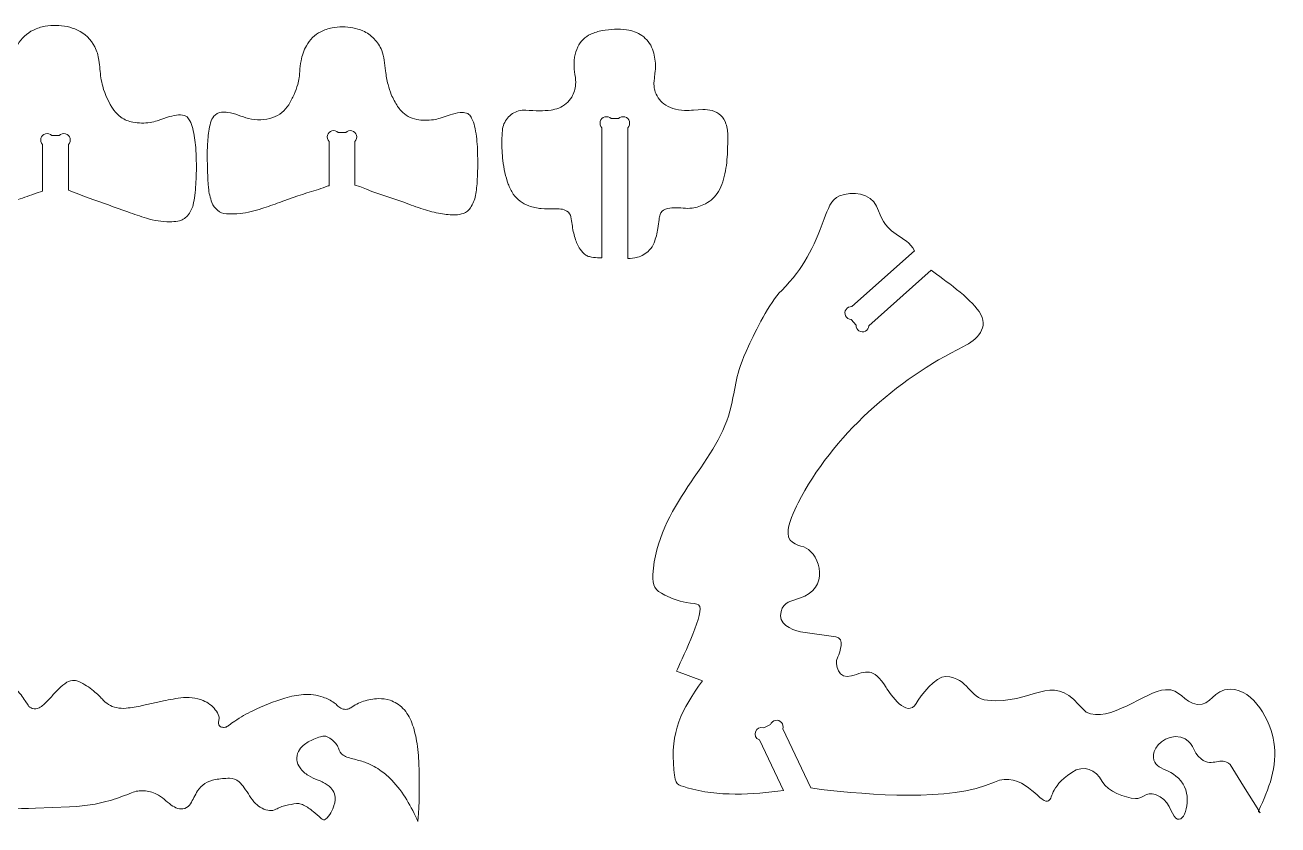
# Model space of a CAD drawing. Header units: centimetres. Extents: x -10.7 to 10.9, y -7.9 to 10.7.
# Drawn here: x 5.3 to 10.93, y -1.37 to 2.22 of the extents above; entities that cross this region are included whole.
import ezdxf

# ---------------------------------------------------------------- set-up
doc = ezdxf.new("R2010")
doc.units = ezdxf.units.CM
doc.header["$MEASUREMENT"] = 0
doc.layers.add('Capa 1', color=7, linetype='Continuous')

msp = doc.modelspace()

# ---------------------------------------------------------------- linework, layer by layer
at = {"layer": 'Capa 1', "color": 250, "lineweight": 18}
for points, knots in [([(5.23363, 2.02682), (5.23556, 2.04697), (5.23942, 2.0669), (5.24517, 2.08632), (5.24517, 2.08632), (5.25008, 2.10292), (5.25686, 2.11893), (5.26538, 2.13401), (5.26538, 2.13401), (5.28134, 2.16227), (5.30554, 2.18492), (5.33479, 2.19899), (5.33479, 2.19899), (5.35168, 2.2071), (5.36963, 2.2128), (5.3881, 2.21593), (5.3881, 2.21593), (5.4207, 2.22143), (5.45402, 2.22087), (5.48642, 2.21426)], [0, 0, 0, 0, 0.1666667, 0.1666667, 0.1666667, 0.1666667, 0.3333333, 0.3333333, 0.3333333, 0.3333333, 0.5, 0.5, 0.5, 0.5, 0.6666667, 0.6666667, 0.6666667, 0.6666667, 1, 1, 1, 1]), ([(5.48642, 2.21426), (5.50227, 2.21103), (5.5177, 2.20595), (5.53238, 2.19912), (5.53238, 2.19912), (5.56619, 2.1834), (5.59371, 2.15675), (5.61054, 2.12348), (5.61054, 2.12348), (5.62002, 2.10478), (5.62637, 2.08465), (5.62939, 2.0639), (5.62939, 2.0639), (5.63137, 2.05023), (5.63285, 2.03649), (5.63385, 2.02271), (5.63385, 2.02271), (5.63568, 1.99707), (5.6399, 1.97166), (5.64644, 1.9468), (5.64644, 1.9468), (5.65654, 1.90839), (5.67341, 1.87207), (5.69623, 1.83957), (5.69623, 1.83957), (5.70498, 1.82713), (5.71576, 1.81627), (5.72815, 1.80747), (5.72815, 1.80747), (5.74424, 1.79603), (5.76267, 1.78829), (5.78209, 1.78481), (5.78209, 1.78481), (5.80761, 1.78026), (5.83374, 1.77998), (5.85934, 1.78402), (5.85934, 1.78402), (5.87005, 1.78571), (5.8806, 1.78832), (5.89085, 1.79183)], [0, 0, 0, 0, 0.0909091, 0.0909091, 0.0909091, 0.0909091, 0.1818182, 0.1818182, 0.1818182, 0.1818182, 0.2727273, 0.2727273, 0.2727273, 0.2727273, 0.3636364, 0.3636364, 0.3636364, 0.3636364, 0.4545455, 0.4545455, 0.4545455, 0.4545455, 0.5454545, 0.5454545, 0.5454545, 0.5454545, 0.6363636, 0.6363636, 0.6363636, 0.6363636, 0.7272727, 0.7272727, 0.7272727, 0.7272727, 0.8181818, 0.8181818, 0.8181818, 0.8181818, 1, 1, 1, 1]), ([(6.64678, 1.49474), (6.63344, 1.48889), (6.61975, 1.48392), (6.60577, 1.47983), (6.60577, 1.47983), (6.5499, 1.46356), (6.49464, 1.4452), (6.44015, 1.42477), (6.44015, 1.42477), (6.41389, 1.41493), (6.38746, 1.40557), (6.36086, 1.3967), (6.36086, 1.3967), (6.32928, 1.38615), (6.29669, 1.37892), (6.2636, 1.37507), (6.2636, 1.37507), (6.24321, 1.37271), (6.22264, 1.37211), (6.20214, 1.37326), (6.20214, 1.37326), (6.18716, 1.37409), (6.17289, 1.37981), (6.16151, 1.38955), (6.16151, 1.38955), (6.1507, 1.39879), (6.14233, 1.41055), (6.13713, 1.42378), (6.13713, 1.42378), (6.12868, 1.44527), (6.12348, 1.46788), (6.12171, 1.49088), (6.12171, 1.49088), (6.11806, 1.53773), (6.11611, 1.58468), (6.11586, 1.63167), (6.11586, 1.63167), (6.11572, 1.65677), (6.11659, 1.68187), (6.11848, 1.70689), (6.11848, 1.70689), (6.12041, 1.73247), (6.12468, 1.75779), (6.13121, 1.7826), (6.13121, 1.7826), (6.13402, 1.79333), (6.13912, 1.80331), (6.14612, 1.8119), (6.14612, 1.8119), (6.15452, 1.82219), (6.16672, 1.82864), (6.17996, 1.82979), (6.17996, 1.82979), (6.18928, 1.83062), (6.19865, 1.83038), (6.20792, 1.82909), (6.20792, 1.82909), (6.22406, 1.82687), (6.2399, 1.82283), (6.25514, 1.81703), (6.25514, 1.81703), (6.27033, 1.81125), (6.28582, 1.80629), (6.30154, 1.80216), (6.30154, 1.80216), (6.33726, 1.79277), (6.37496, 1.7941), (6.40992, 1.80598), (6.40992, 1.80598), (6.43987, 1.81618), (6.46531, 1.83652), (6.48184, 1.86348), (6.48184, 1.86348), (6.49104, 1.8785), (6.49923, 1.89413), (6.50637, 1.91023), (6.50637, 1.91023), (6.51282, 1.92474), (6.51819, 1.93972), (6.52244, 1.95503), (6.52244, 1.95503), (6.5252, 1.96491), (6.52729, 1.97499), (6.52873, 1.98516), (6.52873, 1.98516), (6.52999, 1.99407), (6.53091, 2.00304), (6.53149, 2.01202), (6.53149, 2.01202), (6.53253, 2.02824), (6.53446, 2.0444), (6.53726, 2.06041), (6.53726, 2.06041), (6.54148, 2.08433), (6.54954, 2.10738), (6.56115, 2.12871), (6.56115, 2.12871), (6.57592, 2.15583), (6.5986, 2.17779), (6.6262, 2.19168), (6.6262, 2.19168), (6.64213, 2.19969), (6.6591, 2.20542), (6.67662, 2.20873), (6.67662, 2.20873), (6.70762, 2.21456), (6.73941, 2.21462), (6.77042, 2.20893), (6.77042, 2.20893), (6.78568, 2.20614), (6.80053, 2.20156), (6.81472, 2.19531), (6.81472, 2.19531), (6.83372, 2.18696), (6.85091, 2.17497), (6.86534, 2.16003), (6.86534, 2.16003), (6.88, 2.14482), (6.89163, 2.12697), (6.89958, 2.10738), (6.89958, 2.10738), (6.90526, 2.09341), (6.90911, 2.07876), (6.911, 2.06379)], [0, 0, 0, 0, 0.03125, 0.03125, 0.03125, 0.03125, 0.0625, 0.0625, 0.0625, 0.0625, 0.09375, 0.09375, 0.09375, 0.09375, 0.125, 0.125, 0.125, 0.125, 0.15625, 0.15625, 0.15625, 0.15625, 0.1875, 0.1875, 0.1875, 0.1875, 0.21875, 0.21875, 0.21875, 0.21875, 0.25, 0.25, 0.25, 0.25, 0.28125, 0.28125, 0.28125, 0.28125, 0.3125, 0.3125, 0.3125, 0.3125, 0.34375, 0.34375, 0.34375, 0.34375, 0.375, 0.375, 0.375, 0.375, 0.40625, 0.40625, 0.40625, 0.40625, 0.4375, 0.4375, 0.4375, 0.4375, 0.46875, 0.46875, 0.46875, 0.46875, 0.5, 0.5, 0.5, 0.5, 0.53125, 0.53125, 0.53125, 0.53125, 0.5625, 0.5625, 0.5625, 0.5625, 0.59375, 0.59375, 0.59375, 0.59375, 0.625, 0.625, 0.625, 0.625, 0.65625, 0.65625, 0.65625, 0.65625, 0.6875, 0.6875, 0.6875, 0.6875, 0.71875, 0.71875, 0.71875, 0.71875, 0.75, 0.75, 0.75, 0.75, 0.78125, 0.78125, 0.78125, 0.78125, 0.8125, 0.8125, 0.8125, 0.8125, 0.84375, 0.84375, 0.84375, 0.84375, 0.875, 0.875, 0.875, 0.875, 0.90625, 0.90625, 0.90625, 0.90625, 0.9375, 0.9375, 0.9375, 0.9375, 1, 1, 1, 1]), ([(7.86887, 1.17611), (7.85681, 1.17677), (7.84484, 1.17846), (7.83308, 1.18118), (7.83308, 1.18118), (7.82736, 1.18248), (7.82194, 1.18482), (7.81704, 1.18806), (7.81704, 1.18806), (7.80655, 1.19497), (7.79764, 1.20399), (7.79081, 1.21453), (7.79081, 1.21453), (7.78093, 1.22982), (7.77325, 1.24643), (7.76801, 1.26386), (7.76801, 1.26386), (7.76192, 1.28407), (7.75755, 1.30475), (7.75495, 1.3257), (7.75495, 1.3257), (7.75354, 1.33696), (7.75175, 1.34816), (7.74958, 1.35929), (7.74958, 1.35929), (7.74749, 1.37004), (7.74105, 1.37944), (7.73179, 1.38529), (7.73179, 1.38529), (7.72346, 1.39055), (7.71407, 1.39392), (7.70428, 1.39515), (7.70428, 1.39515), (7.69405, 1.39642), (7.68371, 1.39678), (7.67342, 1.39622), (7.67342, 1.39622), (7.6543, 1.39515), (7.63513, 1.3955), (7.61605, 1.39723), (7.61605, 1.39723), (7.59712, 1.39896), (7.57848, 1.40296), (7.56051, 1.40916), (7.56051, 1.40916), (7.53203, 1.41898), (7.50747, 1.43764), (7.49036, 1.46244), (7.49036, 1.46244), (7.48079, 1.47633), (7.47319, 1.49149), (7.46776, 1.50746), (7.46776, 1.50746), (7.45621, 1.54156), (7.44827, 1.57676), (7.44404, 1.6125), (7.44404, 1.6125), (7.44051, 1.64237), (7.43891, 1.67242), (7.43927, 1.70248), (7.43927, 1.70248), (7.43945, 1.71757), (7.44023, 1.73267), (7.44161, 1.74771), (7.44161, 1.74771), (7.44348, 1.76819), (7.45148, 1.78764), (7.46459, 1.80353), (7.46459, 1.80353), (7.47742, 1.81909), (7.49474, 1.83032), (7.51419, 1.83567), (7.51419, 1.83567), (7.52494, 1.83863), (7.53609, 1.83977), (7.54721, 1.83903), (7.54721, 1.83903), (7.56769, 1.83765), (7.5882, 1.83675), (7.60871, 1.83636), (7.60871, 1.83636), (7.6259, 1.83602), (7.64309, 1.83706), (7.66012, 1.83949), (7.66012, 1.83949), (7.67197, 1.84117), (7.68359, 1.84424), (7.69472, 1.8486), (7.69472, 1.8486), (7.71907, 1.85814), (7.73954, 1.87553), (7.75289, 1.89801), (7.75289, 1.89801), (7.76311, 1.91523), (7.76922, 1.9346), (7.77073, 1.95456), (7.77073, 1.95456), (7.77181, 1.9689), (7.77081, 1.98333), (7.76779, 1.99737), (7.76779, 1.99737), (7.76618, 2.00492), (7.76503, 2.01255), (7.76434, 2.02023), (7.76434, 2.02023), (7.76267, 2.0392), (7.7633, 2.05828), (7.76626, 2.07709), (7.76626, 2.07709), (7.76875, 2.09297), (7.77353, 2.10839), (7.78046, 2.12288), (7.78046, 2.12288), (7.79254, 2.14816), (7.81308, 2.1684), (7.83854, 2.18007), (7.83854, 2.18007), (7.85512, 2.18769), (7.87257, 2.19325), (7.89049, 2.19665), (7.89049, 2.19665), (7.92658, 2.20349), (7.96349, 2.20462), (7.99993, 2.19997), (7.99993, 2.19997), (8.02449, 2.19683), (8.04794, 2.18793), (8.06838, 2.17396)], [0, 0, 0, 0, 0.030303, 0.030303, 0.030303, 0.030303, 0.0606061, 0.0606061, 0.0606061, 0.0606061, 0.0909091, 0.0909091, 0.0909091, 0.0909091, 0.1212121, 0.1212121, 0.1212121, 0.1212121, 0.1515152, 0.1515152, 0.1515152, 0.1515152, 0.1818182, 0.1818182, 0.1818182, 0.1818182, 0.2121212, 0.2121212, 0.2121212, 0.2121212, 0.2424242, 0.2424242, 0.2424242, 0.2424242, 0.2727273, 0.2727273, 0.2727273, 0.2727273, 0.3030303, 0.3030303, 0.3030303, 0.3030303, 0.3333333, 0.3333333, 0.3333333, 0.3333333, 0.3636364, 0.3636364, 0.3636364, 0.3636364, 0.3939394, 0.3939394, 0.3939394, 0.3939394, 0.4242424, 0.4242424, 0.4242424, 0.4242424, 0.4545455, 0.4545455, 0.4545455, 0.4545455, 0.4848485, 0.4848485, 0.4848485, 0.4848485, 0.5151515, 0.5151515, 0.5151515, 0.5151515, 0.5454545, 0.5454545, 0.5454545, 0.5454545, 0.5757576, 0.5757576, 0.5757576, 0.5757576, 0.6060606, 0.6060606, 0.6060606, 0.6060606, 0.6363636, 0.6363636, 0.6363636, 0.6363636, 0.6666667, 0.6666667, 0.6666667, 0.6666667, 0.6969697, 0.6969697, 0.6969697, 0.6969697, 0.7272727, 0.7272727, 0.7272727, 0.7272727, 0.7575758, 0.7575758, 0.7575758, 0.7575758, 0.7878788, 0.7878788, 0.7878788, 0.7878788, 0.8181818, 0.8181818, 0.8181818, 0.8181818, 0.8484848, 0.8484848, 0.8484848, 0.8484848, 0.8787879, 0.8787879, 0.8787879, 0.8787879, 0.9090909, 0.9090909, 0.9090909, 0.9090909, 0.9393939, 0.9393939, 0.9393939, 0.9393939, 1, 1, 1, 1]), ([(8.06838, 2.17396), (8.09029, 2.159), (8.10692, 2.13754), (8.11599, 2.1126), (8.11599, 2.1126), (8.1243, 2.0897), (8.12876, 2.06558), (8.12919, 2.04121), (8.12919, 2.04121), (8.12942, 2.02892), (8.12869, 2.01662), (8.12704, 2.00445)], [0, 0, 0, 0, 0.25, 0.25, 0.25, 0.25, 0.5, 0.5, 0.5, 0.5, 1, 1, 1, 1]), ([(6.91693, 2.01529), (6.91935, 1.99465), (6.92304, 1.97417), (6.92796, 1.95397), (6.92796, 1.95397), (6.93169, 1.9387), (6.93664, 1.92375), (6.94276, 1.90926), (6.94276, 1.90926), (6.95061, 1.89075), (6.96013, 1.87301), (6.97124, 1.85626), (6.97124, 1.85626), (6.97593, 1.84921), (6.98113, 1.84253), (6.9868, 1.83627)], [0, 0, 0, 0, 0.2, 0.2, 0.2, 0.2, 0.4, 0.4, 0.4, 0.4, 0.6, 0.6, 0.6, 0.6, 1, 1, 1, 1]), ([(8.12284, 1.96786), (8.12228, 1.96171), (8.12224, 1.95553), (8.12275, 1.94939), (8.12275, 1.94939), (8.12331, 1.94258), (8.12441, 1.93581), (8.12604, 1.92916), (8.12604, 1.92916), (8.13212, 1.90444), (8.14666, 1.88264), (8.16715, 1.86754), (8.16715, 1.86754), (8.17924, 1.85865), (8.19261, 1.85167), (8.20679, 1.84681), (8.20679, 1.84681), (8.22389, 1.84098), (8.24184, 1.83796), (8.25992, 1.83788), (8.25992, 1.83788), (8.27353, 1.83782), (8.28713, 1.83831), (8.30069, 1.83935)], [0, 0, 0, 0, 0.1428571, 0.1428571, 0.1428571, 0.1428571, 0.2857143, 0.2857143, 0.2857143, 0.2857143, 0.4285714, 0.4285714, 0.4285714, 0.4285714, 0.5714286, 0.5714286, 0.5714286, 0.5714286, 0.7142857, 0.7142857, 0.7142857, 0.7142857, 1, 1, 1, 1]), ([(5.32766, 1.45919), (5.30017, 1.44862), (5.27212, 1.43961), (5.24362, 1.43218), (5.24362, 1.43218), (5.2283, 1.42819), (5.21306, 1.42387), (5.1979, 1.41922), (5.1979, 1.41922), (5.18388, 1.41492), (5.17017, 1.4097), (5.15683, 1.40358), (5.15683, 1.40358), (5.14352, 1.39749), (5.13008, 1.39164), (5.11654, 1.38607), (5.11654, 1.38607), (5.08305, 1.37228), (5.04848, 1.36128), (5.01319, 1.35318), (5.01319, 1.35318), (4.97304, 1.34395), (4.9318, 1.34054), (4.89068, 1.34301), (4.89068, 1.34301), (4.88268, 1.3435), (4.87478, 1.34515), (4.86726, 1.34794), (4.86726, 1.34794), (4.85356, 1.35302), (4.84165, 1.36195), (4.83296, 1.37368), (4.83296, 1.37368), (4.8247, 1.38479), (4.8186, 1.39733), (4.81495, 1.41067), (4.81495, 1.41067), (4.80873, 1.43337), (4.80498, 1.45666), (4.80378, 1.48017), (4.80378, 1.48017), (4.80161, 1.52235), (4.80049, 1.56459), (4.80038, 1.60682), (4.80038, 1.60682), (4.80032, 1.63494), (4.80129, 1.66306), (4.80329, 1.69111), (4.80329, 1.69111), (4.80515, 1.71718), (4.80897, 1.74307), (4.81472, 1.76855), (4.81472, 1.76855), (4.81665, 1.77713), (4.81984, 1.78539), (4.82417, 1.79303), (4.82417, 1.79303), (4.82986, 1.80306), (4.83861, 1.81099), (4.84913, 1.81569), (4.84913, 1.81569), (4.8577, 1.81951), (4.86693, 1.82155), (4.8763, 1.82169), (4.8763, 1.82169), (4.8877, 1.82186), (4.89902, 1.82006), (4.9098, 1.81637)], [0, 0, 0, 0, 0.0555556, 0.0555556, 0.0555556, 0.0555556, 0.1111111, 0.1111111, 0.1111111, 0.1111111, 0.1666667, 0.1666667, 0.1666667, 0.1666667, 0.2222222, 0.2222222, 0.2222222, 0.2222222, 0.2777778, 0.2777778, 0.2777778, 0.2777778, 0.3333333, 0.3333333, 0.3333333, 0.3333333, 0.3888889, 0.3888889, 0.3888889, 0.3888889, 0.4444444, 0.4444444, 0.4444444, 0.4444444, 0.5, 0.5, 0.5, 0.5, 0.5555556, 0.5555556, 0.5555556, 0.5555556, 0.6111111, 0.6111111, 0.6111111, 0.6111111, 0.6666667, 0.6666667, 0.6666667, 0.6666667, 0.7222222, 0.7222222, 0.7222222, 0.7222222, 0.7777778, 0.7777778, 0.7777778, 0.7777778, 0.8333333, 0.8333333, 0.8333333, 0.8333333, 0.8888889, 0.8888889, 0.8888889, 0.8888889, 1, 1, 1, 1]), ([(5.93699, 1.80716), (5.95009, 1.81137), (5.96348, 1.81454), (5.97707, 1.81661), (5.97707, 1.81661), (5.98936, 1.81848), (6.00191, 1.81789), (6.01397, 1.81486), (6.01397, 1.81486), (6.01817, 1.81381), (6.022, 1.81165), (6.02508, 1.80862), (6.02508, 1.80862), (6.03029, 1.80349), (6.0347, 1.79757), (6.03811, 1.7911), (6.03811, 1.7911), (6.04377, 1.78044), (6.04803, 1.76909), (6.05084, 1.75734), (6.05084, 1.75734), (6.05756, 1.72917), (6.06192, 1.7005), (6.06391, 1.67161), (6.06391, 1.67161), (6.06657, 1.63248), (6.06754, 1.59326), (6.0668, 1.55403), (6.0668, 1.55403), (6.06619, 1.52141), (6.06385, 1.48884), (6.05981, 1.45647), (6.05981, 1.45647), (6.05801, 1.44204), (6.05547, 1.42771), (6.05222, 1.41354), (6.05222, 1.41354), (6.04809, 1.39565), (6.03966, 1.37905), (6.02763, 1.36516), (6.02763, 1.36516), (6.01648, 1.35228), (6.0012, 1.34369), (5.98441, 1.34079), (5.98441, 1.34079), (5.97207, 1.33867), (5.95958, 1.33764), (5.94706, 1.3377), (5.94706, 1.3377), (5.912, 1.33786), (5.87716, 1.3432), (5.84366, 1.35354), (5.84366, 1.35354), (5.81512, 1.36235), (5.78681, 1.37186), (5.75874, 1.38207), (5.75874, 1.38207), (5.70093, 1.40308), (5.64302, 1.42383), (5.58502, 1.44433), (5.58502, 1.44433), (5.55379, 1.45538), (5.52287, 1.46728), (5.49229, 1.48004)], [0, 0, 0, 0, 0.0588235, 0.0588235, 0.0588235, 0.0588235, 0.1176471, 0.1176471, 0.1176471, 0.1176471, 0.1764706, 0.1764706, 0.1764706, 0.1764706, 0.2352941, 0.2352941, 0.2352941, 0.2352941, 0.2941176, 0.2941176, 0.2941176, 0.2941176, 0.3529412, 0.3529412, 0.3529412, 0.3529412, 0.4117647, 0.4117647, 0.4117647, 0.4117647, 0.4705882, 0.4705882, 0.4705882, 0.4705882, 0.5294118, 0.5294118, 0.5294118, 0.5294118, 0.5882353, 0.5882353, 0.5882353, 0.5882353, 0.6470588, 0.6470588, 0.6470588, 0.6470588, 0.7058824, 0.7058824, 0.7058824, 0.7058824, 0.7647059, 0.7647059, 0.7647059, 0.7647059, 0.8235294, 0.8235294, 0.8235294, 0.8235294, 0.8823529, 0.8823529, 0.8823529, 0.8823529, 1, 1, 1, 1]), ([(7.20675, 1.81854), (7.22149, 1.8233), (7.23669, 1.82648), (7.2521, 1.82804), (7.2521, 1.82804), (7.26162, 1.82901), (7.2712, 1.8283), (7.28047, 1.82598), (7.28047, 1.82598), (7.2845, 1.82497), (7.28817, 1.82291), (7.29112, 1.82001), (7.29112, 1.82001), (7.29612, 1.8151), (7.30035, 1.80946), (7.30363, 1.80325), (7.30363, 1.80325), (7.30956, 1.79206), (7.31396, 1.78014), (7.31672, 1.76776), (7.31672, 1.76776), (7.32353, 1.73709), (7.32774, 1.70592), (7.32927, 1.67454), (7.32927, 1.67454), (7.33172, 1.62491), (7.33163, 1.57521), (7.32903, 1.5256), (7.32903, 1.5256), (7.3278, 1.50213), (7.32502, 1.47875), (7.32071, 1.45563), (7.32071, 1.45563), (7.31702, 1.43591), (7.30932, 1.41716), (7.29811, 1.40052), (7.29811, 1.40052), (7.29044, 1.38916), (7.27948, 1.38045), (7.26668, 1.37556), (7.26668, 1.37556), (7.25558, 1.37131), (7.24379, 1.36908), (7.23189, 1.36897), (7.23189, 1.36897), (7.20927, 1.36878), (7.18667, 1.37071), (7.1644, 1.3747), (7.1644, 1.3747), (7.13803, 1.37943), (7.11202, 1.38596), (7.08655, 1.39428), (7.08655, 1.39428), (7.05717, 1.40386), (7.02804, 1.4142), (6.9992, 1.42531), (6.9992, 1.42531), (6.97555, 1.4344), (6.95158, 1.44267), (6.92734, 1.45006), (6.92734, 1.45006), (6.90312, 1.45744), (6.87909, 1.46554), (6.85534, 1.47432)], [0, 0, 0, 0, 0.0588235, 0.0588235, 0.0588235, 0.0588235, 0.1176471, 0.1176471, 0.1176471, 0.1176471, 0.1764706, 0.1764706, 0.1764706, 0.1764706, 0.2352941, 0.2352941, 0.2352941, 0.2352941, 0.2941176, 0.2941176, 0.2941176, 0.2941176, 0.3529412, 0.3529412, 0.3529412, 0.3529412, 0.4117647, 0.4117647, 0.4117647, 0.4117647, 0.4705882, 0.4705882, 0.4705882, 0.4705882, 0.5294118, 0.5294118, 0.5294118, 0.5294118, 0.5882353, 0.5882353, 0.5882353, 0.5882353, 0.6470588, 0.6470588, 0.6470588, 0.6470588, 0.7058824, 0.7058824, 0.7058824, 0.7058824, 0.7647059, 0.7647059, 0.7647059, 0.7647059, 0.8235294, 0.8235294, 0.8235294, 0.8235294, 0.8823529, 0.8823529, 0.8823529, 0.8823529, 1, 1, 1, 1]), ([(6.9868, 1.83627), (7.00526, 1.81599), (7.02984, 1.80228), (7.05681, 1.79728), (7.05681, 1.79728), (7.08177, 1.79266), (7.10732, 1.79234), (7.13239, 1.79631), (7.13239, 1.79631), (7.14264, 1.79793), (7.15273, 1.80045), (7.16256, 1.80381)], [0, 0, 0, 0, 0.25, 0.25, 0.25, 0.25, 0.5, 0.5, 0.5, 0.5, 1, 1, 1, 1]), ([(7.92978, 1.80107), (7.92247, 1.80838), (7.91182, 1.81123), (7.90182, 1.80856), (7.90182, 1.80856), (7.89182, 1.80588), (7.88401, 1.79808), (7.88134, 1.78807), (7.88134, 1.78807), (7.87867, 1.77809), (7.88152, 1.76743), (7.88884, 1.76011)], [0, 0, 0, 0, 0.25, 0.25, 0.25, 0.25, 0.5, 0.5, 0.5, 0.5, 1, 1, 1, 1]), ([(8.00467, 1.76011), (8.01198, 1.76743), (8.01485, 1.77809), (8.01216, 1.78807), (8.01216, 1.78807), (8.00949, 1.79808), (8.00169, 1.80588), (7.99169, 1.80856), (7.99169, 1.80856), (7.98169, 1.81123), (7.97103, 1.80838), (7.96371, 1.80107)], [0, 0, 0, 0, 0.25, 0.25, 0.25, 0.25, 0.5, 0.5, 0.5, 0.5, 1, 1, 1, 1]), ([(8.34234, 1.84199), (8.35651, 1.84268), (8.37071, 1.8411), (8.38438, 1.83729), (8.38438, 1.83729), (8.41353, 1.82915), (8.43666, 1.80699), (8.44603, 1.77821), (8.44603, 1.77821), (8.45207, 1.75968), (8.45494, 1.74027), (8.4545, 1.72077)], [0, 0, 0, 0, 0.25, 0.25, 0.25, 0.25, 0.5, 0.5, 0.5, 0.5, 1, 1, 1, 1]), ([(6.70405, 1.7394), (6.69674, 1.74671), (6.68608, 1.74958), (6.67607, 1.74689), (6.67607, 1.74689), (6.66608, 1.74422), (6.65827, 1.73642), (6.65561, 1.72642), (6.65561, 1.72642), (6.65293, 1.71642), (6.65578, 1.70576), (6.6631, 1.69844)], [0, 0, 0, 0, 0.25, 0.25, 0.25, 0.25, 0.5, 0.5, 0.5, 0.5, 1, 1, 1, 1]), ([(6.77893, 1.69844), (6.78624, 1.70576), (6.7891, 1.71642), (6.78642, 1.72642), (6.78642, 1.72642), (6.78375, 1.73642), (6.77595, 1.74422), (6.76594, 1.74689), (6.76594, 1.74689), (6.75595, 1.74958), (6.7453, 1.74671), (6.73798, 1.7394)], [0, 0, 0, 0, 0.25, 0.25, 0.25, 0.25, 0.5, 0.5, 0.5, 0.5, 1, 1, 1, 1]), ([(7.88884, 1.76011), (7.88884, 1.76011), (7.88884, 1.17549), (7.88884, 1.17549), (7.88884, 1.17549), (7.88884, 1.17549), (7.87885, 1.17574), (7.87885, 1.17574), (7.87885, 1.17574), (7.87885, 1.17574), (7.86887, 1.17611), (7.86887, 1.17611)], [0, 0, 0, 0, 0.25, 0.25, 0.25, 0.25, 0.5, 0.5, 0.5, 0.5, 1, 1, 1, 1]), ([(5.41744, 1.72579), (5.41012, 1.73311), (5.39946, 1.73598), (5.38948, 1.73329), (5.38948, 1.73329), (5.37948, 1.73061), (5.37168, 1.72281), (5.36899, 1.71282), (5.36899, 1.71282), (5.36632, 1.70281), (5.36917, 1.69215), (5.37649, 1.68484)], [0, 0, 0, 0, 0.25, 0.25, 0.25, 0.25, 0.5, 0.5, 0.5, 0.5, 1, 1, 1, 1]), ([(5.49231, 1.68484), (5.49963, 1.69215), (5.5025, 1.70281), (5.49981, 1.71282), (5.49981, 1.71282), (5.49713, 1.72281), (5.48933, 1.73061), (5.47934, 1.73329), (5.47934, 1.73329), (5.46935, 1.73598), (5.45868, 1.73311), (5.45136, 1.72579)], [0, 0, 0, 0, 0.25, 0.25, 0.25, 0.25, 0.5, 0.5, 0.5, 0.5, 1, 1, 1, 1]), ([(6.6631, 1.69844), (6.6631, 1.69844), (6.66309, 1.49997), (6.66309, 1.49997), (6.66309, 1.49997), (6.66309, 1.49997), (6.65861, 1.49922), (6.65861, 1.49922), (6.65861, 1.49922), (6.65861, 1.49922), (6.65417, 1.49819), (6.65417, 1.49819), (6.65417, 1.49819), (6.65417, 1.49819), (6.65043, 1.49655), (6.65043, 1.49655), (6.65043, 1.49655), (6.65043, 1.49655), (6.64678, 1.49474), (6.64678, 1.49474)], [0, 0, 0, 0, 0.1666667, 0.1666667, 0.1666667, 0.1666667, 0.3333333, 0.3333333, 0.3333333, 0.3333333, 0.5, 0.5, 0.5, 0.5, 0.6666667, 0.6666667, 0.6666667, 0.6666667, 1, 1, 1, 1]), ([(6.85534, 1.47432), (6.85534, 1.47432), (6.8319, 1.48376), (6.8319, 1.48376), (6.8319, 1.48376), (6.8319, 1.48376), (6.80868, 1.49374), (6.80868, 1.49374), (6.80868, 1.49374), (6.80868, 1.49374), (6.80148, 1.49623), (6.80148, 1.49623), (6.80148, 1.49623), (6.80148, 1.49623), (6.77893, 1.50191), (6.77893, 1.50191), (6.77893, 1.50191), (6.77893, 1.50191), (6.77893, 1.69844), (6.77893, 1.69844)], [0, 0, 0, 0, 0.1666667, 0.1666667, 0.1666667, 0.1666667, 0.3333333, 0.3333333, 0.3333333, 0.3333333, 0.5, 0.5, 0.5, 0.5, 0.6666667, 0.6666667, 0.6666667, 0.6666667, 1, 1, 1, 1]), ([(8.4545, 1.72077), (8.4545, 1.72077), (8.45216, 1.64115), (8.45216, 1.64115), (8.45216, 1.64115), (8.45216, 1.64115), (8.45061, 1.61609), (8.45061, 1.61609)], [0, 0, 0, 0, 0.3333333, 0.3333333, 0.3333333, 0.3333333, 1, 1, 1, 1]), ([(5.37649, 1.68484), (5.37649, 1.68484), (5.37652, 1.47596), (5.37652, 1.47596), (5.37652, 1.47596), (5.37652, 1.47596), (5.34751, 1.4664), (5.34751, 1.4664), (5.34751, 1.4664), (5.34751, 1.4664), (5.32766, 1.45919), (5.32766, 1.45919)], [0, 0, 0, 0, 0.25, 0.25, 0.25, 0.25, 0.5, 0.5, 0.5, 0.5, 1, 1, 1, 1]), ([(8.45061, 1.61609), (8.44775, 1.58243), (8.44147, 1.54913), (8.43187, 1.51673), (8.43187, 1.51673), (8.42738, 1.50159), (8.42089, 1.48711), (8.41253, 1.47369), (8.41253, 1.47369), (8.39807, 1.45044), (8.37775, 1.43144), (8.3536, 1.41859), (8.3536, 1.41859), (8.33487, 1.4086), (8.31451, 1.40211), (8.29345, 1.39939), (8.29345, 1.39939), (8.2802, 1.39769), (8.26678, 1.39755), (8.2535, 1.39896), (8.2535, 1.39896), (8.24025, 1.40037), (8.22691, 1.40103), (8.21359, 1.40094), (8.21359, 1.40094), (8.2001, 1.40084), (8.1867, 1.39854), (8.17397, 1.39412), (8.17397, 1.39412), (8.16274, 1.39023), (8.15392, 1.38136), (8.15011, 1.3701), (8.15011, 1.3701), (8.14775, 1.36309), (8.14617, 1.35584), (8.14542, 1.34847), (8.14542, 1.34847), (8.14401, 1.33486), (8.14228, 1.32126), (8.14019, 1.30774), (8.14019, 1.30774), (8.13683, 1.2858), (8.13101, 1.2643), (8.12287, 1.24366), (8.12287, 1.24366), (8.11793, 1.2312), (8.11072, 1.21976), (8.10156, 1.20995), (8.10156, 1.20995), (8.08716, 1.19448), (8.06852, 1.18361), (8.04797, 1.17867), (8.04797, 1.17867), (8.03375, 1.17526), (8.01927, 1.17313), (8.00467, 1.1723)], [0, 0, 0, 0, 0.0666667, 0.0666667, 0.0666667, 0.0666667, 0.1333333, 0.1333333, 0.1333333, 0.1333333, 0.2, 0.2, 0.2, 0.2, 0.2666667, 0.2666667, 0.2666667, 0.2666667, 0.3333333, 0.3333333, 0.3333333, 0.3333333, 0.4, 0.4, 0.4, 0.4, 0.4666667, 0.4666667, 0.4666667, 0.4666667, 0.5333333, 0.5333333, 0.5333333, 0.5333333, 0.6, 0.6, 0.6, 0.6, 0.6666667, 0.6666667, 0.6666667, 0.6666667, 0.7333333, 0.7333333, 0.7333333, 0.7333333, 0.8, 0.8, 0.8, 0.8, 0.8666667, 0.8666667, 0.8666667, 0.8666667, 1, 1, 1, 1]), ([(8.2234, -0.68036), (8.24083, -0.64228), (8.3439, -0.43414), (8.32802, -0.39041), (8.32802, -0.39041), (8.31863, -0.36458), (8.28053, -0.39399), (8.17163, -0.33967), (8.17163, -0.33967), (8.12561, -0.31673), (8.11501, -0.29743), (8.11791, -0.24663), (8.11791, -0.24663), (8.13554, 0.06232), (8.40397, 0.25202), (8.46345, 0.48706), (8.46345, 0.48706), (8.49449, 0.60969), (8.48352, 0.64088), (8.54717, 0.7793), (8.54717, 0.7793), (8.57845, 0.84736), (8.64044, 0.97253), (8.69622, 1.02939), (8.69622, 1.02939), (8.79913, 1.13426), (8.83676, 1.21757), (8.88777, 1.35117), (8.88777, 1.35117), (8.90419, 1.39419), (8.91571, 1.43712), (8.9563, 1.45383), (8.9563, 1.45383), (9.0138, 1.47751), (9.09603, 1.46514), (9.12268, 1.40719), (9.12268, 1.40719), (9.14987, 1.34802), (9.15001, 1.32465), (9.21013, 1.28273), (9.21013, 1.28273), (9.24066, 1.26144), (9.27512, 1.24225), (9.29255, 1.20796)], [0, 0, 0, 0, 0.0833333, 0.0833333, 0.0833333, 0.0833333, 0.1666667, 0.1666667, 0.1666667, 0.1666667, 0.25, 0.25, 0.25, 0.25, 0.3333333, 0.3333333, 0.3333333, 0.3333333, 0.4166667, 0.4166667, 0.4166667, 0.4166667, 0.5, 0.5, 0.5, 0.5, 0.5833333, 0.5833333, 0.5833333, 0.5833333, 0.6666667, 0.6666667, 0.6666667, 0.6666667, 0.75, 0.75, 0.75, 0.75, 0.8333333, 0.8333333, 0.8333333, 0.8333333, 1, 1, 1, 1]), ([(9.36766, 1.11979), (9.42748, 1.07687), (9.54112, 0.99631), (9.58308, 0.9341), (9.58308, 0.9341), (9.63154, 0.86223), (9.57448, 0.80775), (9.51226, 0.77714), (9.51226, 0.77714), (9.2131, 0.62996), (8.92359, 0.37608), (8.77045, 0.07526), (8.77045, 0.07526), (8.75201, 0.03903), (8.72358, -0.01958), (8.7247, -0.06117), (8.7247, -0.06117), (8.72614, -0.11391), (8.78016, -0.11427), (8.80629, -0.12761), (8.80629, -0.12761), (8.86517, -0.15763), (8.9169, -0.3105), (8.77602, -0.35338), (8.77602, -0.35338), (8.7424, -0.36361), (8.70396, -0.37221), (8.69336, -0.4121), (8.69336, -0.4121), (8.67852, -0.46795), (8.73696, -0.49375), (8.78116, -0.50414)], [0, 0, 0, 0, 0.1111111, 0.1111111, 0.1111111, 0.1111111, 0.2222222, 0.2222222, 0.2222222, 0.2222222, 0.3333333, 0.3333333, 0.3333333, 0.3333333, 0.4444444, 0.4444444, 0.4444444, 0.4444444, 0.5555556, 0.5555556, 0.5555556, 0.5555556, 0.6666667, 0.6666667, 0.6666667, 0.6666667, 0.7777778, 0.7777778, 0.7777778, 0.7777778, 1, 1, 1, 1]), ([(9.01118, 0.95701), (9.00086, 0.95761), (8.991, 0.95264), (8.98532, 0.94399), (8.98532, 0.94399), (8.97965, 0.93534), (8.97901, 0.92432), (8.98366, 0.91508), (8.98366, 0.91508), (8.98832, 0.90584), (8.99755, 0.89978), (9.00789, 0.89919)], [0, 0, 0, 0, 0.25, 0.25, 0.25, 0.25, 0.5, 0.5, 0.5, 0.5, 1, 1, 1, 1]), ([(9.03046, 0.87387), (9.02919, 0.85169), (9.05255, 0.83635), (9.07241, 0.84635), (9.07241, 0.84635), (9.08165, 0.85101), (9.0877, 0.86024), (9.08828, 0.87058)], [0, 0, 0, 0, 0.3333333, 0.3333333, 0.3333333, 0.3333333, 1, 1, 1, 1]), ([(4.63462, -0.39215), (4.64501, -0.40086), (4.65583, -0.40903), (4.66703, -0.41664), (4.66703, -0.41664), (4.67652, -0.4231), (4.68655, -0.4287), (4.69702, -0.43342), (4.69702, -0.43342), (4.71334, -0.44078), (4.73114, -0.44422), (4.74903, -0.44344), (4.74903, -0.44344), (4.7567, -0.44311), (4.76433, -0.44212), (4.77184, -0.44052), (4.77184, -0.44052), (4.77934, -0.4389), (4.78696, -0.43781), (4.7946, -0.43727), (4.7946, -0.43727), (4.80672, -0.43642), (4.81876, -0.43981), (4.82864, -0.44686), (4.82864, -0.44686), (4.84388, -0.45772), (4.85657, -0.47179), (4.86582, -0.48806), (4.86582, -0.48806), (4.8709, -0.49697), (4.87517, -0.50632), (4.87858, -0.51599), (4.87858, -0.51599), (4.88002, -0.52004), (4.88089, -0.52424), (4.8812, -0.52853), (4.8812, -0.52853), (4.88281, -0.55108), (4.88893, -0.57309), (4.89922, -0.59324), (4.89922, -0.59324), (4.92177, -0.63738), (4.95613, -0.67438), (4.99851, -0.7001), (4.99851, -0.7001), (5.0187, -0.71236), (5.04073, -0.72128), (5.06376, -0.72653), (5.06376, -0.72653), (5.0737, -0.72881), (5.08404, -0.72866), (5.09392, -0.72611), (5.09392, -0.72611), (5.10258, -0.72388), (5.11103, -0.72095), (5.11921, -0.71734), (5.11921, -0.71734), (5.12739, -0.71372), (5.13604, -0.71123), (5.14491, -0.70989), (5.14491, -0.70989), (5.14808, -0.70941), (5.15131, -0.70931), (5.15451, -0.70959), (5.15451, -0.70959), (5.15744, -0.70984), (5.16034, -0.71048), (5.16312, -0.71147), (5.16312, -0.71147), (5.17457, -0.71557), (5.18574, -0.72048), (5.19649, -0.72618), (5.19649, -0.72618), (5.2126, -0.73474), (5.22831, -0.74404), (5.24355, -0.75409), (5.24355, -0.75409), (5.25728, -0.76315), (5.26946, -0.7744), (5.27959, -0.78738), (5.27959, -0.78738), (5.28631, -0.79602), (5.29256, -0.80504), (5.29828, -0.81439)], [0, 0, 0, 0, 0.0454545, 0.0454545, 0.0454545, 0.0454545, 0.0909091, 0.0909091, 0.0909091, 0.0909091, 0.1363636, 0.1363636, 0.1363636, 0.1363636, 0.1818182, 0.1818182, 0.1818182, 0.1818182, 0.2272727, 0.2272727, 0.2272727, 0.2272727, 0.2727273, 0.2727273, 0.2727273, 0.2727273, 0.3181818, 0.3181818, 0.3181818, 0.3181818, 0.3636364, 0.3636364, 0.3636364, 0.3636364, 0.4090909, 0.4090909, 0.4090909, 0.4090909, 0.4545455, 0.4545455, 0.4545455, 0.4545455, 0.5, 0.5, 0.5, 0.5, 0.5454545, 0.5454545, 0.5454545, 0.5454545, 0.5909091, 0.5909091, 0.5909091, 0.5909091, 0.6363636, 0.6363636, 0.6363636, 0.6363636, 0.6818182, 0.6818182, 0.6818182, 0.6818182, 0.7272727, 0.7272727, 0.7272727, 0.7272727, 0.7727273, 0.7727273, 0.7727273, 0.7727273, 0.8181818, 0.8181818, 0.8181818, 0.8181818, 0.8636364, 0.8636364, 0.8636364, 0.8636364, 0.9090909, 0.9090909, 0.9090909, 0.9090909, 1, 1, 1, 1]), ([(8.93889, -0.52738), (8.98208, -0.53168), (8.95856, -0.59408), (8.94784, -0.61706), (8.94784, -0.61706), (8.93016, -0.65493), (8.95469, -0.71853), (9.00923, -0.70242), (9.00923, -0.70242), (9.07595, -0.68274), (9.10625, -0.65988), (9.16514, -0.75362)], [0, 0, 0, 0, 0.25, 0.25, 0.25, 0.25, 0.5, 0.5, 0.5, 0.5, 1, 1, 1, 1]), ([(5.31119, -0.8343), (5.3158, -0.84102), (5.32243, -0.84609), (5.33014, -0.84873), (5.33014, -0.84873), (5.34031, -0.85222), (5.35148, -0.85116), (5.3608, -0.84578), (5.3608, -0.84578), (5.36778, -0.84175), (5.37437, -0.83706), (5.38045, -0.83175), (5.38045, -0.83175), (5.39321, -0.82059), (5.40508, -0.80847), (5.41596, -0.79549), (5.41596, -0.79549), (5.42681, -0.78252), (5.43834, -0.77009), (5.45044, -0.75828), (5.45044, -0.75828), (5.46101, -0.74797), (5.47263, -0.73879), (5.4851, -0.7309), (5.4851, -0.7309), (5.49531, -0.72446), (5.50733, -0.72147), (5.51936, -0.7224), (5.51936, -0.7224), (5.5264, -0.72294), (5.53329, -0.72477), (5.53968, -0.72782), (5.53968, -0.72782), (5.56311, -0.73902), (5.58514, -0.75299), (5.60527, -0.7694), (5.60527, -0.7694), (5.61343, -0.77606), (5.62135, -0.78303), (5.62898, -0.79031), (5.62898, -0.79031), (5.6341, -0.79517), (5.63893, -0.80031), (5.64344, -0.80571), (5.64344, -0.80571), (5.66, -0.82552), (5.68267, -0.83923), (5.70789, -0.8447), (5.70789, -0.8447), (5.72223, -0.84783), (5.73698, -0.84867), (5.75157, -0.8472), (5.75157, -0.8472), (5.77556, -0.84481), (5.79935, -0.84097), (5.82287, -0.83575)], [0, 0, 0, 0, 0.0666667, 0.0666667, 0.0666667, 0.0666667, 0.1333333, 0.1333333, 0.1333333, 0.1333333, 0.2, 0.2, 0.2, 0.2, 0.2666667, 0.2666667, 0.2666667, 0.2666667, 0.3333333, 0.3333333, 0.3333333, 0.3333333, 0.4, 0.4, 0.4, 0.4, 0.4666667, 0.4666667, 0.4666667, 0.4666667, 0.5333333, 0.5333333, 0.5333333, 0.5333333, 0.6, 0.6, 0.6, 0.6, 0.6666667, 0.6666667, 0.6666667, 0.6666667, 0.7333333, 0.7333333, 0.7333333, 0.7333333, 0.8, 0.8, 0.8, 0.8, 0.8666667, 0.8666667, 0.8666667, 0.8666667, 1, 1, 1, 1]), ([(8.70448, -1.21752), (8.56678, -1.23444), (8.40725, -1.24606), (8.2723, -1.20433), (8.2723, -1.20433), (8.22438, -1.18952), (8.22018, -1.19653), (8.21232, -1.12474), (8.21232, -1.12474), (8.1936, -0.95378), (8.24741, -0.85175), (8.34026, -0.72461)], [0, 0, 0, 0, 0.25, 0.25, 0.25, 0.25, 0.5, 0.5, 0.5, 0.5, 1, 1, 1, 1]), ([(9.16514, -0.75362), (9.18396, -0.78358), (9.25923, -0.89551), (9.30026, -0.82589), (9.30026, -0.82589), (9.32014, -0.79216), (9.38944, -0.70183), (9.43272, -0.70456), (9.43272, -0.70456), (9.54008, -0.71133), (9.5341, -0.80275), (9.62142, -0.81168), (9.62142, -0.81168), (9.81821, -0.83181), (9.91164, -0.68679), (10.02928, -0.83117)], [0, 0, 0, 0, 0.2, 0.2, 0.2, 0.2, 0.4, 0.4, 0.4, 0.4, 0.6, 0.6, 0.6, 0.6, 1, 1, 1, 1]), ([(5.90764, -0.81695), (5.93714, -0.81045), (5.96685, -0.80506), (5.99676, -0.8008), (5.99676, -0.8008), (6.03095, -0.79594), (6.06585, -0.80019), (6.09788, -0.81314), (6.09788, -0.81314), (6.11925, -0.82178), (6.138, -0.83589), (6.15222, -0.85405), (6.15222, -0.85405), (6.1591, -0.86282), (6.16442, -0.8727), (6.16794, -0.88326), (6.16794, -0.88326), (6.16973, -0.88858), (6.16992, -0.89429), (6.16849, -0.89971), (6.16849, -0.89971), (6.16709, -0.90505), (6.1666, -0.91059), (6.167, -0.9161), (6.167, -0.9161), (6.16727, -0.91997), (6.16872, -0.92366), (6.17112, -0.9267), (6.17112, -0.9267), (6.1733, -0.92948), (6.17634, -0.93143), (6.17977, -0.93228), (6.17977, -0.93228), (6.18537, -0.93366), (6.19122, -0.93384), (6.1969, -0.93277), (6.1969, -0.93277), (6.19958, -0.93227), (6.20216, -0.93138), (6.20458, -0.93014), (6.20458, -0.93014), (6.20712, -0.92882), (6.20954, -0.92726), (6.2118, -0.92549), (6.2118, -0.92549), (6.2208, -0.91842), (6.23005, -0.91166), (6.23953, -0.90523), (6.23953, -0.90523), (6.26531, -0.88772), (6.29235, -0.87213), (6.32043, -0.85856), (6.32043, -0.85856), (6.36702, -0.83605), (6.41527, -0.8171), (6.46473, -0.80186), (6.46473, -0.80186), (6.49184, -0.79351), (6.51978, -0.78816), (6.54807, -0.78592), (6.54807, -0.78592), (6.57822, -0.78354), (6.60856, -0.78755), (6.63705, -0.7977), (6.63705, -0.7977), (6.64551, -0.80072), (6.65375, -0.80428), (6.66174, -0.80837), (6.66174, -0.80837), (6.66989, -0.81257), (6.67776, -0.81726), (6.68531, -0.82246), (6.68531, -0.82246), (6.69161, -0.82681), (6.69746, -0.83181), (6.70276, -0.83736), (6.70276, -0.83736), (6.7081, -0.84296), (6.7147, -0.84723), (6.72201, -0.8498), (6.72201, -0.8498), (6.72875, -0.85219), (6.73594, -0.85298), (6.74305, -0.85213), (6.74305, -0.85213), (6.74948, -0.85135), (6.75563, -0.84897), (6.76088, -0.84516), (6.76088, -0.84516), (6.7782, -0.83262), (6.79737, -0.82282), (6.81769, -0.81613), (6.81769, -0.81613), (6.8394, -0.80896), (6.86206, -0.80496), (6.88492, -0.80424), (6.88492, -0.80424), (6.90254, -0.80369), (6.92013, -0.80619), (6.9369, -0.81163), (6.9369, -0.81163), (6.95885, -0.81876), (6.97872, -0.8312), (6.99471, -0.84784), (6.99471, -0.84784), (7.01268, -0.86652), (7.0265, -0.88882), (7.03521, -0.91323), (7.03521, -0.91323), (7.04455, -0.93944), (7.05155, -0.96643), (7.0561, -0.99388), (7.0561, -0.99388), (7.06184, -1.02849), (7.06542, -1.06344), (7.06681, -1.09851), (7.06681, -1.09851), (7.06973, -1.17243), (7.06909, -1.24645), (7.0649, -1.32032)], [0, 0, 0, 0, 0.0322581, 0.0322581, 0.0322581, 0.0322581, 0.0645161, 0.0645161, 0.0645161, 0.0645161, 0.0967742, 0.0967742, 0.0967742, 0.0967742, 0.1290323, 0.1290323, 0.1290323, 0.1290323, 0.1612903, 0.1612903, 0.1612903, 0.1612903, 0.1935484, 0.1935484, 0.1935484, 0.1935484, 0.2258065, 0.2258065, 0.2258065, 0.2258065, 0.2580645, 0.2580645, 0.2580645, 0.2580645, 0.2903226, 0.2903226, 0.2903226, 0.2903226, 0.3225806, 0.3225806, 0.3225806, 0.3225806, 0.3548387, 0.3548387, 0.3548387, 0.3548387, 0.3870968, 0.3870968, 0.3870968, 0.3870968, 0.4193548, 0.4193548, 0.4193548, 0.4193548, 0.4516129, 0.4516129, 0.4516129, 0.4516129, 0.483871, 0.483871, 0.483871, 0.483871, 0.516129, 0.516129, 0.516129, 0.516129, 0.5483871, 0.5483871, 0.5483871, 0.5483871, 0.5806452, 0.5806452, 0.5806452, 0.5806452, 0.6129032, 0.6129032, 0.6129032, 0.6129032, 0.6451613, 0.6451613, 0.6451613, 0.6451613, 0.6774194, 0.6774194, 0.6774194, 0.6774194, 0.7096774, 0.7096774, 0.7096774, 0.7096774, 0.7419355, 0.7419355, 0.7419355, 0.7419355, 0.7741935, 0.7741935, 0.7741935, 0.7741935, 0.8064516, 0.8064516, 0.8064516, 0.8064516, 0.8387097, 0.8387097, 0.8387097, 0.8387097, 0.8709677, 0.8709677, 0.8709677, 0.8709677, 0.9032258, 0.9032258, 0.9032258, 0.9032258, 0.9354839, 0.9354839, 0.9354839, 0.9354839, 1, 1, 1, 1]), ([(10.06344, -0.8649), (10.17033, -0.91719), (10.32882, -0.77084), (10.42002, -0.76409), (10.42002, -0.76409), (10.49061, -0.75888), (10.49759, -0.82159), (10.56293, -0.83004), (10.56293, -0.83004), (10.6268, -0.83829), (10.63288, -0.76052), (10.71171, -0.76183), (10.71171, -0.76183), (10.82018, -0.7636), (10.89177, -0.90444), (10.90763, -1.00012), (10.90763, -1.00012), (10.92547, -1.10757), (10.88386, -1.21154), (10.83915, -1.30709)], [0, 0, 0, 0, 0.1666667, 0.1666667, 0.1666667, 0.1666667, 0.3333333, 0.3333333, 0.3333333, 0.3333333, 0.5, 0.5, 0.5, 0.5, 0.6666667, 0.6666667, 0.6666667, 0.6666667, 1, 1, 1, 1]), ([(8.70077, -0.94), (8.70423, -0.93025), (8.70223, -0.91939), (8.69552, -0.91152), (8.69552, -0.91152), (8.68881, -0.90365), (8.67841, -0.89995), (8.66822, -0.90183), (8.66822, -0.90183), (8.65805, -0.9037), (8.64965, -0.91086), (8.64619, -0.9206)], [0, 0, 0, 0, 0.25, 0.25, 0.25, 0.25, 0.5, 0.5, 0.5, 0.5, 1, 1, 1, 1]), ([(8.87389, -1.21231), (8.87389, -1.21231), (8.82708, -1.20555), (8.82708, -1.20555), (8.82708, -1.20555), (8.82708, -1.20555), (8.70077, -0.94), (8.70077, -0.94)], [0, 0, 0, 0, 0.3333333, 0.3333333, 0.3333333, 0.3333333, 1, 1, 1, 1]), ([(6.70097, -1.01679), (6.69099, -1.00083), (6.67722, -0.9876), (6.66087, -0.97827), (6.66087, -0.97827), (6.65291, -0.97371), (6.6437, -0.97188), (6.63461, -0.97301), (6.63461, -0.97301), (6.63112, -0.97344), (6.62768, -0.97419), (6.62434, -0.97525), (6.62434, -0.97525), (6.61433, -0.97841), (6.60449, -0.98204), (6.59483, -0.98613), (6.59483, -0.98613), (6.57764, -0.9934), (6.56155, -1.00298), (6.54698, -1.01465), (6.54698, -1.01465), (6.5379, -1.02193), (6.53056, -1.03114), (6.52553, -1.04163), (6.52553, -1.04163), (6.51404, -1.06554), (6.51682, -1.09381), (6.53274, -1.11502), (6.53274, -1.11502), (6.54312, -1.12881), (6.55584, -1.14067), (6.57035, -1.15003), (6.57035, -1.15003), (6.58381, -1.15869), (6.59834, -1.16557), (6.61358, -1.17047), (6.61358, -1.17047), (6.62175, -1.17309), (6.62972, -1.17639), (6.63736, -1.18029), (6.63736, -1.18029), (6.64962, -1.18657), (6.66079, -1.19479), (6.67042, -1.20463), (6.67042, -1.20463), (6.68554, -1.22006), (6.69274, -1.2416), (6.68995, -1.26301), (6.68995, -1.26301), (6.68918, -1.26894), (6.68796, -1.27479), (6.68628, -1.2805), (6.68628, -1.2805), (6.68264, -1.29302), (6.67766, -1.30511), (6.67142, -1.31657), (6.67142, -1.31657), (6.66536, -1.3277), (6.6573, -1.3376), (6.64763, -1.3458), (6.64763, -1.3458), (6.64485, -1.34814), (6.64112, -1.349), (6.63761, -1.3481), (6.63761, -1.3481), (6.63378, -1.34713), (6.63025, -1.34515), (6.62738, -1.34241), (6.62738, -1.34241), (6.61618, -1.33164), (6.60452, -1.32136), (6.59243, -1.31158), (6.59243, -1.31158), (6.57882, -1.30059), (6.56429, -1.29081), (6.54899, -1.28231), (6.54899, -1.28231), (6.54209, -1.27849), (6.53449, -1.27602), (6.52664, -1.27508), (6.52664, -1.27508), (6.52322, -1.27466), (6.51974, -1.2747), (6.51632, -1.27522), (6.51632, -1.27522), (6.50051, -1.27757), (6.48483, -1.28057), (6.46928, -1.28424), (6.46928, -1.28424), (6.46119, -1.28615), (6.45326, -1.28859), (6.44551, -1.29155), (6.44551, -1.29155), (6.43821, -1.29434), (6.43114, -1.29764), (6.42434, -1.30142), (6.42434, -1.30142), (6.41581, -1.30617), (6.40598, -1.30812), (6.39629, -1.30698), (6.39629, -1.30698), (6.37228, -1.30415), (6.34998, -1.29307), (6.33325, -1.27565), (6.33325, -1.27565), (6.32311, -1.26508), (6.31411, -1.25347), (6.30642, -1.24102), (6.30642, -1.24102), (6.29874, -1.2286), (6.29058, -1.21648), (6.28197, -1.20469), (6.28197, -1.20469), (6.27499, -1.19515), (6.26717, -1.18627), (6.25856, -1.17817), (6.25856, -1.17817), (6.24703, -1.16734), (6.23173, -1.16147), (6.21591, -1.16183), (6.21591, -1.16183), (6.19452, -1.16232), (6.17318, -1.16425), (6.15203, -1.16763), (6.15203, -1.16763), (6.13535, -1.17029), (6.11947, -1.17651), (6.10541, -1.18585), (6.10541, -1.18585), (6.0924, -1.19454), (6.08129, -1.20578), (6.07279, -1.21891), (6.07279, -1.21891), (6.06662, -1.22842), (6.061, -1.23826), (6.05593, -1.2484), (6.05593, -1.2484), (6.05121, -1.25786), (6.04614, -1.26713), (6.04074, -1.27621), (6.04074, -1.27621), (6.03484, -1.28609), (6.02564, -1.29355), (6.01479, -1.2973), (6.01479, -1.2973), (6.00454, -1.30082), (5.99342, -1.30081), (5.98319, -1.29729), (5.98319, -1.29729), (5.97285, -1.29371), (5.9631, -1.28859), (5.95429, -1.28211), (5.95429, -1.28211), (5.94324, -1.27397), (5.93252, -1.26536), (5.92222, -1.25629), (5.92222, -1.25629), (5.91187, -1.24717), (5.90042, -1.23942), (5.88813, -1.23315), (5.88813, -1.23315), (5.87057, -1.22422), (5.85134, -1.21902), (5.83166, -1.21788), (5.83166, -1.21788), (5.81271, -1.21679), (5.79377, -1.21979), (5.77611, -1.22671)], [0, 0, 0, 0, 0.0232558, 0.0232558, 0.0232558, 0.0232558, 0.0465116, 0.0465116, 0.0465116, 0.0465116, 0.0697674, 0.0697674, 0.0697674, 0.0697674, 0.0930233, 0.0930233, 0.0930233, 0.0930233, 0.1162791, 0.1162791, 0.1162791, 0.1162791, 0.1395349, 0.1395349, 0.1395349, 0.1395349, 0.1627907, 0.1627907, 0.1627907, 0.1627907, 0.1860465, 0.1860465, 0.1860465, 0.1860465, 0.2093023, 0.2093023, 0.2093023, 0.2093023, 0.2325581, 0.2325581, 0.2325581, 0.2325581, 0.255814, 0.255814, 0.255814, 0.255814, 0.2790698, 0.2790698, 0.2790698, 0.2790698, 0.3023256, 0.3023256, 0.3023256, 0.3023256, 0.3255814, 0.3255814, 0.3255814, 0.3255814, 0.3488372, 0.3488372, 0.3488372, 0.3488372, 0.372093, 0.372093, 0.372093, 0.372093, 0.3953488, 0.3953488, 0.3953488, 0.3953488, 0.4186047, 0.4186047, 0.4186047, 0.4186047, 0.4418605, 0.4418605, 0.4418605, 0.4418605, 0.4651163, 0.4651163, 0.4651163, 0.4651163, 0.4883721, 0.4883721, 0.4883721, 0.4883721, 0.5116279, 0.5116279, 0.5116279, 0.5116279, 0.5348837, 0.5348837, 0.5348837, 0.5348837, 0.5581395, 0.5581395, 0.5581395, 0.5581395, 0.5813953, 0.5813953, 0.5813953, 0.5813953, 0.6046512, 0.6046512, 0.6046512, 0.6046512, 0.627907, 0.627907, 0.627907, 0.627907, 0.6511628, 0.6511628, 0.6511628, 0.6511628, 0.6744186, 0.6744186, 0.6744186, 0.6744186, 0.6976744, 0.6976744, 0.6976744, 0.6976744, 0.7209302, 0.7209302, 0.7209302, 0.7209302, 0.744186, 0.744186, 0.744186, 0.744186, 0.7674419, 0.7674419, 0.7674419, 0.7674419, 0.7906977, 0.7906977, 0.7906977, 0.7906977, 0.8139535, 0.8139535, 0.8139535, 0.8139535, 0.8372093, 0.8372093, 0.8372093, 0.8372093, 0.8604651, 0.8604651, 0.8604651, 0.8604651, 0.8837209, 0.8837209, 0.8837209, 0.8837209, 0.9069767, 0.9069767, 0.9069767, 0.9069767, 0.9302326, 0.9302326, 0.9302326, 0.9302326, 0.9534884, 0.9534884, 0.9534884, 0.9534884, 1, 1, 1, 1]), ([(10.71079, -1.10065), (10.66794, -1.05959), (10.63398, -1.11575), (10.58045, -1.07516), (10.58045, -1.07516), (10.5383, -1.0432), (10.54797, -0.99219), (10.48924, -0.9778), (10.48924, -0.9778), (10.41995, -0.96081), (10.3688, -1.02322), (10.36651, -1.05538), (10.36651, -1.05538), (10.36092, -1.13387), (10.44682, -1.1059), (10.49974, -1.18831), (10.49974, -1.18831), (10.53976, -1.25061), (10.50715, -1.37162), (10.46747, -1.34102), (10.46747, -1.34102), (10.44223, -1.32157), (10.44039, -1.25653), (10.37472, -1.23497), (10.37472, -1.23497), (10.33349, -1.22146), (10.31303, -1.25614), (10.28594, -1.25353), (10.28594, -1.25353), (10.23611, -1.24873), (10.16251, -1.22359), (10.13608, -1.17575), (10.13608, -1.17575), (10.10682, -1.12284), (10.05419, -1.09882), (9.99914, -1.13588), (9.99914, -1.13588), (9.89359, -1.20689), (9.91999, -1.25539), (9.89029, -1.26481), (9.89029, -1.26481), (9.85669, -1.27545), (9.77606, -1.12357), (9.65173, -1.17932), (9.65173, -1.17932), (9.4513, -1.26919), (9.08657, -1.23526), (8.87389, -1.21231)], [0, 0, 0, 0, 0.0769231, 0.0769231, 0.0769231, 0.0769231, 0.1538462, 0.1538462, 0.1538462, 0.1538462, 0.2307692, 0.2307692, 0.2307692, 0.2307692, 0.3076923, 0.3076923, 0.3076923, 0.3076923, 0.3846154, 0.3846154, 0.3846154, 0.3846154, 0.4615385, 0.4615385, 0.4615385, 0.4615385, 0.5384615, 0.5384615, 0.5384615, 0.5384615, 0.6153846, 0.6153846, 0.6153846, 0.6153846, 0.6923077, 0.6923077, 0.6923077, 0.6923077, 0.7692308, 0.7692308, 0.7692308, 0.7692308, 0.8461538, 0.8461538, 0.8461538, 0.8461538, 1, 1, 1, 1]), ([(6.70496, -1.02669), (6.70496, -1.02669), (6.70303, -1.02086), (6.70303, -1.02086), (6.70303, -1.02086), (6.70303, -1.02086), (6.70097, -1.01679), (6.70097, -1.01679)], [0, 0, 0, 0, 0.3333333, 0.3333333, 0.3333333, 0.3333333, 1, 1, 1, 1]), ([(7.06258, -1.3568), (7.04768, -1.32337), (7.03089, -1.29083), (7.0123, -1.25931), (7.0123, -1.25931), (6.99338, -1.22727), (6.97081, -1.19757), (6.94503, -1.17078), (6.94503, -1.17078), (6.93044, -1.15562), (6.91459, -1.14176), (6.89764, -1.12934), (6.89764, -1.12934), (6.87689, -1.11414), (6.85421, -1.1018), (6.83017, -1.09265), (6.83017, -1.09265), (6.81291, -1.08608), (6.7952, -1.08073), (6.77718, -1.07662), (6.77718, -1.07662), (6.76749, -1.07443), (6.7579, -1.07176), (6.74846, -1.06864), (6.74846, -1.06864), (6.74076, -1.06609), (6.73346, -1.06247), (6.72679, -1.05787), (6.72679, -1.05787), (6.71597, -1.05046), (6.70823, -1.03938), (6.70496, -1.02669)], [0, 0, 0, 0, 0.1111111, 0.1111111, 0.1111111, 0.1111111, 0.2222222, 0.2222222, 0.2222222, 0.2222222, 0.3333333, 0.3333333, 0.3333333, 0.3333333, 0.4444444, 0.4444444, 0.4444444, 0.4444444, 0.5555556, 0.5555556, 0.5555556, 0.5555556, 0.6666667, 0.6666667, 0.6666667, 0.6666667, 0.7777778, 0.7777778, 0.7777778, 0.7777778, 1, 1, 1, 1]), ([(10.83915, -1.30709), (10.83915, -1.30709), (10.77023, -1.19734), (10.77023, -1.19734), (10.77023, -1.19734), (10.77023, -1.19734), (10.71079, -1.10065), (10.71079, -1.10065)], [0, 0, 0, 0, 0.3333333, 0.3333333, 0.3333333, 0.3333333, 1, 1, 1, 1]), ([(5.76512, -1.23118), (5.75058, -1.23735), (5.73583, -1.24305), (5.72091, -1.2483), (5.72091, -1.2483), (5.6894, -1.25937), (5.65721, -1.26837), (5.62451, -1.27524), (5.62451, -1.27524), (5.59346, -1.28177), (5.56196, -1.28616), (5.53031, -1.28836)], [0, 0, 0, 0, 0.25, 0.25, 0.25, 0.25, 0.5, 0.5, 0.5, 0.5, 1, 1, 1, 1]), ([(5.34431, -1.29633), (5.26108, -1.29941), (5.17777, -1.30061), (5.09448, -1.29995), (5.09448, -1.29995), (5.06363, -1.29971), (5.03279, -1.29827), (5.00206, -1.29562), (5.00206, -1.29562), (4.99045, -1.29463), (4.97885, -1.29333), (4.9673, -1.29178), (4.9673, -1.29178), (4.95994, -1.29077), (4.95264, -1.2895), (4.94539, -1.28793)], [0, 0, 0, 0, 0.2, 0.2, 0.2, 0.2, 0.4, 0.4, 0.4, 0.4, 0.6, 0.6, 0.6, 0.6, 1, 1, 1, 1]), ([(5.53031, -1.28836), (5.53031, -1.28836), (5.49689, -1.29024), (5.49689, -1.29024), (5.49689, -1.29024), (5.49689, -1.29024), (5.34431, -1.29633), (5.34431, -1.29633)], [0, 0, 0, 0, 0.3333333, 0.3333333, 0.3333333, 0.3333333, 1, 1, 1, 1]), ([(7.0649, -1.32032), (7.0649, -1.32032), (7.06377, -1.33855), (7.06377, -1.33855), (7.06377, -1.33855), (7.06377, -1.33855), (7.06258, -1.3568), (7.06258, -1.3568)], [0, 0, 0, 0, 0.3333333, 0.3333333, 0.3333333, 0.3333333, 1, 1, 1, 1]), ([(10.83915, -1.30709), (10.83915, -1.30709), (10.84588, -1.3178), (10.84588, -1.3178), (10.84588, -1.3178), (10.84588, -1.3178), (10.83748, -1.31065), (10.83748, -1.31065)], [0, 0, 0, 0, 0.3333333, 0.3333333, 0.3333333, 0.3333333, 1, 1, 1, 1])]:
    msp.add_open_spline(points, degree=3, knots=knots, dxfattribs=at)
for points in [[(6.911, 2.06379), (6.911, 2.06379), (6.91693, 2.01529), (6.91693, 2.01529)], [(8.12704, 2.00445), (8.12704, 2.00445), (8.12284, 1.96786), (8.12284, 1.96786)], [(5.89085, 1.79183), (5.89085, 1.79183), (5.93699, 1.80716), (5.93699, 1.80716)], [(7.16256, 1.80381), (7.16256, 1.80381), (7.20675, 1.81854), (7.20675, 1.81854)], [(7.96371, 1.80107), (7.96371, 1.80107), (7.92978, 1.80107), (7.92978, 1.80107)], [(8.30069, 1.83935), (8.30069, 1.83935), (8.34234, 1.84199), (8.34234, 1.84199)], [(8.00467, 1.1723), (8.00467, 1.1723), (8.00467, 1.76011), (8.00467, 1.76011)], [(5.45136, 1.72579), (5.45136, 1.72579), (5.41744, 1.72579), (5.41744, 1.72579)], [(6.73798, 1.7394), (6.73798, 1.7394), (6.70405, 1.7394), (6.70405, 1.7394)], [(5.49229, 1.48004), (5.49229, 1.48004), (5.49231, 1.68484), (5.49231, 1.68484)], [(9.29255, 1.20796), (9.29255, 1.20796), (9.01118, 0.95701), (9.01118, 0.95701)], [(9.08828, 0.87058), (9.08828, 0.87058), (9.36766, 1.11979), (9.36766, 1.11979)], [(9.00789, 0.89919), (9.00789, 0.89919), (9.03046, 0.87387), (9.03046, 0.87387)], [(8.78116, -0.50414), (8.78116, -0.50414), (8.93889, -0.52738), (8.93889, -0.52738)], [(8.34026, -0.72461), (8.34026, -0.72461), (8.2234, -0.68036), (8.2234, -0.68036)], [(5.29828, -0.81439), (5.29828, -0.81439), (5.31119, -0.8343), (5.31119, -0.8343)], [(5.82287, -0.83575), (5.82287, -0.83575), (5.90764, -0.81695), (5.90764, -0.81695)], [(10.02928, -0.83117), (10.02928, -0.83117), (10.06344, -0.8649), (10.06344, -0.8649)], [(8.61554, -0.93518), (8.57962, -0.92242), (8.56024, -0.977), (8.59616, -0.98976)], [(8.64619, -0.9206), (8.64619, -0.9206), (8.61554, -0.93518), (8.61554, -0.93518)], [(8.59616, -0.98976), (8.59616, -0.98976), (8.70448, -1.21752), (8.70448, -1.21752)], [(5.77611, -1.22671), (5.77611, -1.22671), (5.76512, -1.23118), (5.76512, -1.23118)], [(10.83748, -1.31065), (10.83803, -1.30946), (10.83858, -1.30826), (10.83915, -1.30709)]]:
    msp.add_open_spline(points, degree=3, dxfattribs=at)

doc.saveas('drawing.dxf')
